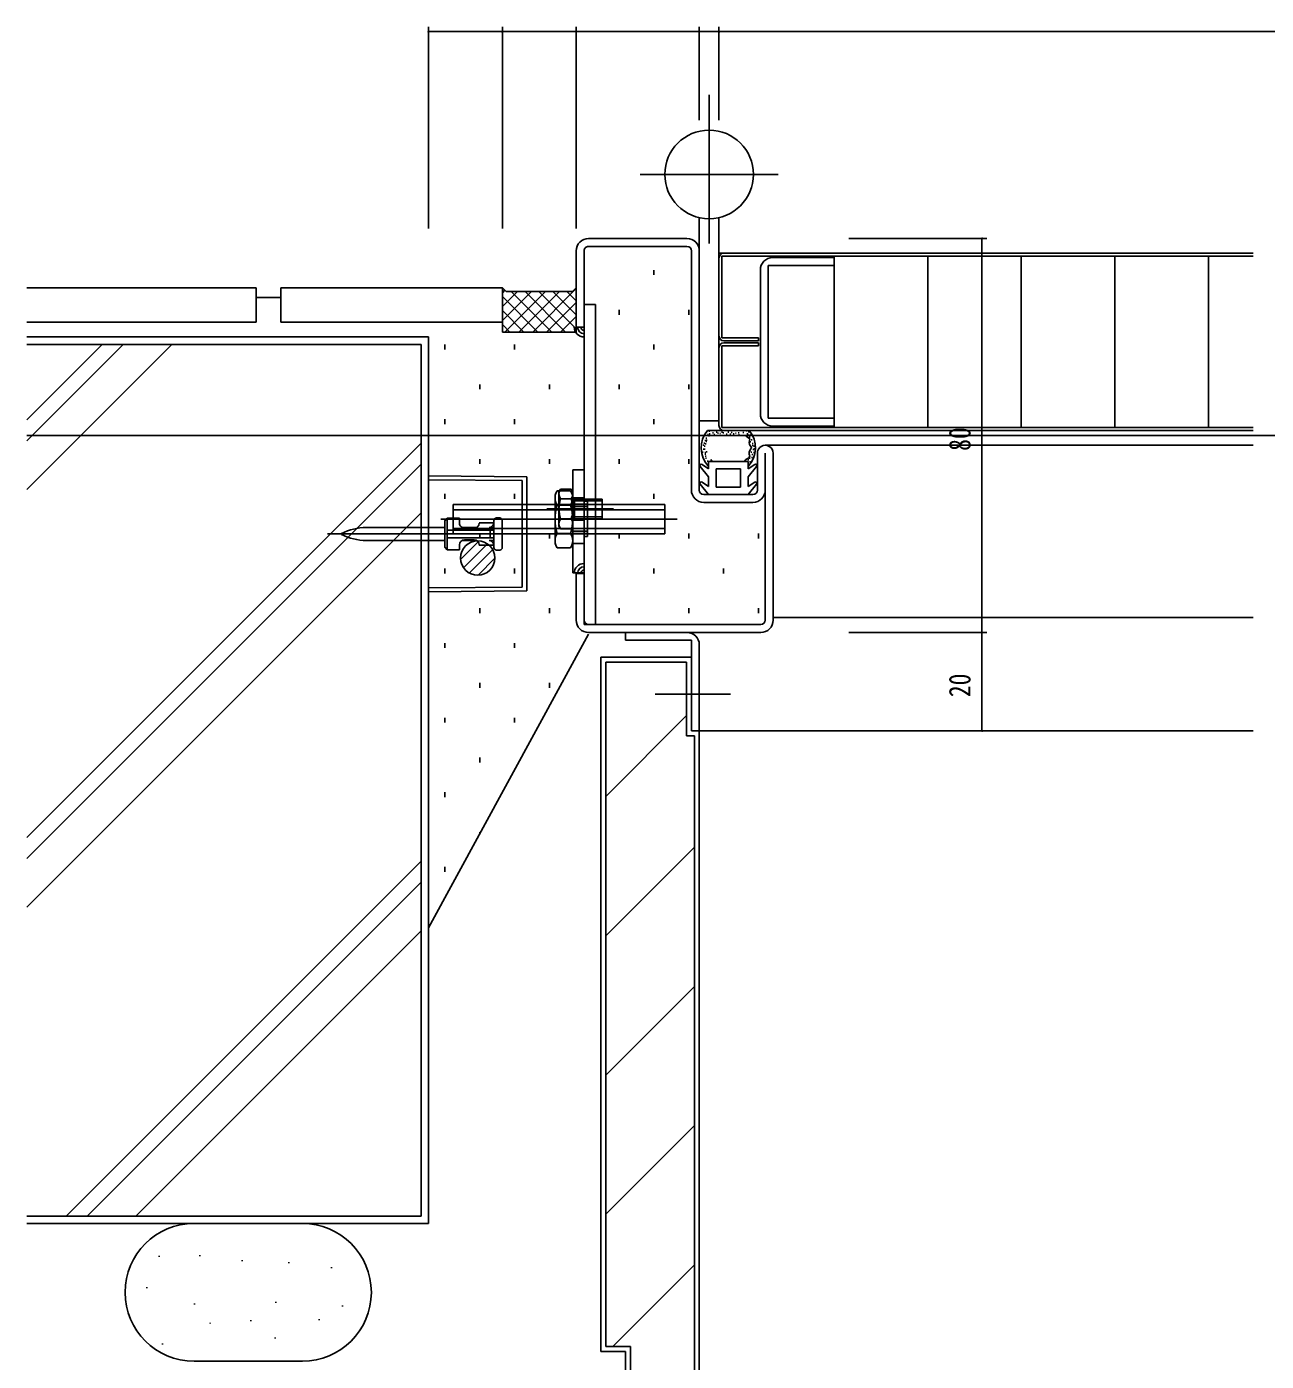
# Model space of a CAD drawing. Units: millimetres, scale not verified. Extents: x -1514 to 567, y -403 to 403.
# Drawn here: x -32.3 to 219.5, y -209 to 62 of the extents above; entities that cross this region are included whole.
import ezdxf
from ezdxf.enums import TextEntityAlignment as Align

# ---------------------------------------------------------------- set-up
doc = ezdxf.new("R2010")
doc.units = ezdxf.units.MM
doc.header["$LTSCALE"] = 2
for name, color, linetype in [('0-2_YKK_11', 7, 'Continuous'), ('0-3_YKK_12', 2, 'Continuous'), ('0-4_YKK_13', 4, 'Continuous'), ('0-5_YKK_D', 6, 'Continuous'), ('0-7_YSS_K', 3, 'Continuous')]:
    doc.layers.add(name, color=color, linetype=linetype)
doc.styles.add('ＭＳ ゴシック', font='')
doc.styles.get('ＭＳ ゴシック').set_extended_font_data('MS Gothic')

msp = doc.modelspace()

# ---------------------------------------------------------------- linework, layer by layer
at = {"layer": '0-2_YKK_11'}
for p, q in [((101.8, 19.003), (81.8, 19.003)), ((79.3, 16.503), (79.3, 1.003)), ((80.9, 1.003), (80.9, 16.503)), ((81.8, 17.403), (101.8, 17.403)), ((102.7, 16.503), (102.7, -32.097)), ((104.3, -32.097), (104.3, 16.503)), ((131.7, 15.103), (119.2, 15.103)), ((131.7, 13.503), (131.7, 15.103)), ((116.7, 12.603), (116.7, -16.597)), ((118.3, -17.497), (118.3, 13.503)), ((118.3, 13.503), (131.7, 13.503)), ((79.3, 1.003), (80.9, 1.003)), ((131.7, -17.497), (118.3, -17.497)), ((131.7, -19.097), (131.7, -17.497)), ((119.2, -19.097), (131.7, -19.097)), ((116.1, -24.597), (116.1, -32.097)), ((117.7, -24.597), (117.7, -58.497)), ((119.3, -58.497), (119.3, -24.597)), ((115.2, -32.997), (105.2, -32.997)), ((105.2, -34.597), (115.2, -34.597)), ((80.9, -48.997), (79.3, -48.997)), ((79.3, -48.997), (79.3, -58.497)), ((80.9, -58.497), (80.9, -48.997)), ((116.8, -59.397), (81.8, -59.397)), ((81.8, -60.997), (116.8, -60.997)), ((89.3, -60.997), (101.8, -60.997)), ((89.3, -62.597), (89.3, -60.997)), ((102.7, -62.597), (89.3, -62.597)), ((102.7, -80.997), (102.7, -62.597)), ((104.3, -63.497), (104.3, -80.997)), ((104.3, -80.997), (102.7, -80.997))]:
    msp.add_line(p, q, dxfattribs=at)
for centre, radius, start, end in [((81.8, 16.503), 2.5, 89.99998, 180.00002), ((101.8, 16.503), 2.5, 0, 90.00033), ((81.8, 16.503), 0.9, 89.99998, 180.00002), ((101.8, 16.503), 0.9, 0, 89.99998), ((119.2, 12.603), 2.5, 90.00001, 179.99999), ((119.2, -16.597), 2.5, 180.00001, 269.99999), ((117.7, -24.597), 1.6, 0, 180.00054), ((105.2, -32.097), 2.5, 180.00002, 270), ((105.2, -32.097), 0.9, 180.00002, 270), ((115.2, -32.097), 2.5, 270, 0), ((115.2, -32.097), 0.9, 270, 359.99901), ((81.8, -58.497), 2.5, 180.00002, 270), ((81.8, -58.497), 0.9, 180.00002, 270), ((116.8, -58.497), 2.5, 270, 0), ((116.8, -58.497), 0.9, 270, 0), ((101.8, -63.497), 2.5, 0.00001, 89.99999)]:
    msp.add_arc(centre, radius, start, end, dxfattribs=at)
at = {"layer": '0-3_YKK_12'}
for p, q in [((108.3, 16.003), (109.3, 16.003)), ((-32.3, -20.997), (468.231, -20.997)), ((117.7, -22.997), (216.8, -22.997)), ((119.3, -57.997), (216.8, -57.997)), ((104.3, -80.997), (216.8, -80.997))]:
    msp.add_line(p, q, dxfattribs=at)
at = {"layer": '0-4_YKK_13'}
for p, q in [((106.3, 18.003), (106.3, 48.14)), ((92.3, 32.003), (120.3, 32.003)), ((104.3, 23.228), (104.3, -17.997)), ((108.3, 23.228), (108.3, -17.997)), ((108.3, -0.797), (108.3, 15.003)), ((108.9, 15.403), (108.9, -1.197)), ((216.8, 15.403), (108.9, 15.403)), ((109.3, 16.003), (216.8, 16.003)), ((131.7, 15.403), (131.7, -19.397)), ((150.7, 15.403), (150.7, -19.397)), ((169.7, 15.403), (169.7, -19.397)), ((188.7, 15.403), (188.7, -19.397)), ((207.7, 15.403), (207.7, -19.397)), ((80.9, 5.603), (80.9, -59.397)), ((83.2, 5.603), (80.9, 5.603)), ((83.2, -59.397), (83.2, 5.603)), ((108.9, -1.197), (116.3, -1.197)), ((116.3, -1.797), (109.3, -1.797)), ((116.3, -2.197), (109.3, -2.197)), ((116.3, -1.197), (116.3, -1.797)), ((116.3, -2.797), (116.3, -2.197)), ((108.3, -3.197), (108.3, -18.997)), ((108.9, -19.397), (108.9, -2.797)), ((108.9, -2.797), (116.3, -2.797)), ((104.3, -17.997), (107.3, -17.997)), ((105.3, -17.997), (108.3, -17.997)), ((105.633, -21.522), (105.833, -21.522)), ((114.443, -19.997), (105.957, -19.997)), ((105.967, -20.782), (106.167, -20.782)), ((106.158, -21.081), (106.358, -21.081)), ((106.218, -20.15), (106.418, -20.15)), ((106.313, -20.699), (106.513, -20.699)), ((106.681, -20.997), (113.72, -20.997)), ((106.993, -20.495), (107.193, -20.495)), ((107.279, -20.781), (107.479, -20.781)), ((107.726, -20.298), (107.926, -20.298)), ((107.994, -20.566), (108.194, -20.566)), ((108.441, -20.584), (108.641, -20.584)), ((108.799, -20.352), (108.999, -20.352)), ((216.8, -19.397), (108.9, -19.397)), ((109.067, -20.495), (109.267, -20.495)), ((109.3, -19.997), (216.8, -19.997)), ((109.728, -20.727), (109.928, -20.727)), ((110.068, -20.316), (110.268, -20.316)), ((110.514, -20.727), (110.714, -20.727)), ((110.8, -20.388), (111, -20.388)), ((111.193, -20.674), (111.393, -20.674)), ((111.622, -20.531), (111.822, -20.531)), ((112.212, -20.477), (112.412, -20.477)), ((112.284, -20.87), (112.484, -20.87)), ((113.124, -20.406), (113.324, -20.406)), ((113.804, -20.031), (114.004, -20.031)), ((113.928, -20.692), (114.128, -20.692)), ((113.995, -21.14), (114.195, -21.14)), ((114.115, -20.794), (114.315, -20.794)), ((114.234, -20.293), (114.434, -20.293)), ((114.401, -21.379), (114.601, -21.379)), ((114.532, -20.902), (114.732, -20.902)), ((104.918, -24.385), (105.118, -24.385)), ((105.108, -23.753), (105.308, -23.753)), ((105.12, -22.989), (105.32, -22.989)), ((105.252, -22.596), (105.452, -22.596)), ((105.287, -23.776), (105.487, -23.776)), ((105.323, -23.18), (105.523, -23.18)), ((105.419, -21.999), (105.619, -21.999)), ((105.526, -22.727), (105.726, -22.727)), ((105.657, -22.226), (105.857, -22.226)), ((105.681, -24.301), (105.881, -24.301)), ((105.693, -21.987), (105.893, -21.987)), ((114.592, -22.297), (114.792, -22.297)), ((114.759, -24.373), (114.959, -24.373)), ((114.807, -21.916), (115.007, -21.916)), ((115.009, -22.631), (115.209, -22.631)), ((115.033, -23.049), (115.233, -23.049)), ((115.164, -23.872), (115.364, -23.872)), ((115.331, -23.192), (115.531, -23.192)), ((115.367, -23.729), (115.567, -23.729)), ((106.2, -27.778), (104.853, -26.876)), ((105.449, -24.8), (105.649, -24.8)), ((105.454, -24.468), (105.654, -24.468)), ((105.496, -25.222), (105.696, -25.222)), ((105.555, -25.61), (105.755, -25.61)), ((105.883, -26.231), (106.083, -26.231)), ((106.2, -26.297), (110.2, -26.297)), ((106.2, -27.778), (106.2, -26.297)), ((114.2, -26.297), (110.2, -26.297)), ((114.129, -25.961), (114.329, -25.961)), ((114.2, -27.778), (114.2, -26.297)), ((114.2, -27.778), (115.548, -26.876)), ((114.422, -25.633), (114.622, -25.633)), ((114.481, -26.337), (114.681, -26.337)), ((114.903, -25.457), (115.103, -25.457)), ((114.962, -24.894), (115.162, -24.894)), ((115.319, -24.48), (115.519, -24.48)), ((49.3, -29.208), (49.3, -52.743)), ((69.3, -29.383), (49.3, -29.208)), ((69.3, -29.383), (69.3, -52.568)), ((78.6, -48.921), (78.6, -27.958)), ((80.9, -27.958), (78.6, -27.958)), ((80.9, -48.921), (80.9, -27.958)), ((106.2, -29.397), (104.456, -27.319)), ((106.2, -31.378), (106.2, -29.397)), ((107.7, -31.497), (107.7, -27.797)), ((107.7, -27.797), (112.7, -27.797)), ((112.7, -31.497), (112.7, -27.797)), ((114.2, -29.397), (115.944, -27.319)), ((114.2, -31.378), (114.2, -29.397)), ((68.3, -30.174), (49.3, -30.008)), ((68.3, -30.174), (68.3, -51.777)), ((75.447, -32.25), (75, -33.024)), ((78.154, -32.25), (75.447, -32.25)), ((75.8, -32.421), (76.113, -31.879)), ((75.8, -32.421), (75.8, -39.421)), ((76.113, -31.879), (78.288, -31.879)), ((78.154, -32.25), (78.6, -33.024)), ((78.6, -32.421), (78.288, -31.879)), ((78.6, -32.421), (78.6, -39.421)), ((106.2, -32.997), (104.456, -30.918)), ((106.2, -31.378), (104.853, -30.476)), ((107.7, -31.497), (112.7, -31.497)), ((114.2, -31.378), (115.548, -30.476)), ((114.2, -32.997), (115.944, -30.918)), ((97.3, -34.997), (54.3, -34.997)), ((54.3, -34.997), (54.3, -40.997)), ((75, -33.024), (75, -43.024)), ((78.154, -35.137), (75.447, -35.137)), ((76.113, -33.9), (78.288, -33.9)), ((78.6, -33.024), (78.6, -43.024)), ((80.9, -33.671), (78.6, -33.671)), ((78.98, -34.301), (78.6, -33.921)), ((81.6, -34.922), (78.6, -34.922)), ((80.538, -33.921), (78.8, -33.921)), ((78.98, -33.921), (78.98, -37.921)), ((84.6, -34.301), (78.98, -34.301)), ((84.6, -33.921), (79.258, -33.921)), ((81.6, -34.322), (80.9, -34.322)), ((81.6, -41.522), (81.6, -34.322)), ((84.6, -37.921), (84.6, -33.921)), ((97.3, -40.997), (97.3, -34.997)), ((114.2, -32.997), (106.2, -32.997)), ((53.096, -37.808), (52.596, -38.308)), ((53.096, -37.808), (53.096, -44.208)), ((53.096, -37.808), (55.596, -37.808)), ((97.3, -36.083), (54.3, -36.083)), ((55.596, -38.808), (55.596, -37.808)), ((63.796, -37.758), (63.096, -37.758)), ((73.355, -35.921), (86.865, -35.921)), ((76.1, -35.921), (83.4, -35.921)), ((84.1, -37.922), (76.1, -37.922)), ((81.6, -35.422), (78.6, -35.422)), ((78.98, -37.541), (78.6, -37.921)), ((78.8, -37.921), (84.6, -37.921)), ((84.6, -37.541), (78.98, -37.541)), ((52.596, -39.708), (36.464, -39.708)), ((99.8, -37.997), (51.8, -37.997)), ((52.596, -43.708), (52.596, -38.308)), ((62.596, -40.258), (53.096, -40.258)), ((54.3, -39.911), (97.3, -39.911)), ((59.032, -39.708), (56.16, -39.708)), ((58.596, -39.808), (56.596, -39.808)), ((62.596, -38.758), (59.596, -38.758)), ((61.596, -39.708), (62.596, -39.708)), ((61.846, -40.258), (61.846, -41.758)), ((62.596, -38.258), (62.596, -43.758)), ((62.596, -43.258), (62.596, -38.758)), ((64.296, -43.758), (64.296, -38.258)), ((75.8, -39.421), (76.113, -39.962)), ((76.113, -37.942), (78.288, -37.942)), ((76.113, -39.962), (78.288, -39.962)), ((78.6, -39.421), (78.288, -39.962)), ((80.9, -38.171), (78.6, -38.171)), ((81.6, -40.422), (78.6, -40.422)), ((67.09, -41.008), (28.802, -41.008)), ((52.596, -42.308), (36.464, -42.308)), ((62.596, -41.758), (53.096, -41.758)), ((54.3, -40.997), (97.3, -40.997)), ((55.596, -44.208), (55.596, -43.208)), ((55.814, -46.198), (59.614, -42.399)), ((55.814, -46.198), (59.15, -42.862)), ((59.032, -42.308), (56.16, -42.308)), ((56.406, -47.852), (61.268, -42.99)), ((58.596, -42.208), (56.596, -42.208)), ((59.596, -43.208), (59.596, -43.258)), ((62.596, -43.258), (59.596, -43.258)), ((61.596, -42.308), (62.596, -42.308)), ((75.447, -43.797), (75, -43.024)), ((78.154, -40.911), (75.447, -40.911)), ((78.154, -43.797), (78.6, -43.024)), ((78.6, -40.922), (81.6, -40.922)), ((80.9, -42.921), (78.6, -42.921)), ((80.9, -41.522), (81.6, -41.522)), ((53.096, -44.208), (52.596, -43.708)), ((53.096, -44.208), (55.596, -44.208)), ((56.406, -47.852), (60.513, -43.744)), ((57.574, -48.929), (62.345, -44.158)), ((57.574, -48.929), (62.345, -44.158)), ((59.364, -49.384), (62.8, -45.948)), ((59.364, -49.384), (62.8, -45.948)), ((63.096, -44.258), (63.796, -44.258)), ((78.154, -43.797), (75.447, -43.797)), ((78.6, -48.921), (80.9, -48.921)), ((49.3, -51.943), (68.3, -51.777)), ((49.3, -52.743), (69.3, -52.568)), ((80.9, -59.397), (83.2, -59.397)), ((110.627, -73.499), (95.306, -73.499))]:
    msp.add_line(p, q, dxfattribs=at)
msp.add_lwpolyline([(113.776, -25.886), (114.169, -25.695), (114.46, -25.468), (114.547, -25.17), (114.461, -24.803), (114.405, -24.418), (114.555, -24.065), (114.802, -23.747), (114.895, -23.447), (114.476, -22.818), (114.418, -22.443), (114.523, -22.049), (114.548, -21.714), (114.312, -21.485), (113.958, -21.284), (113.72, -20.997)], dxfattribs=at)
msp.add_lwpolyline([(59.3, -49.384), (59.983, -49.317), (60.64, -49.118), (61.245, -48.795), (61.775, -48.359), (62.21, -47.829), (62.534, -47.224), (62.733, -46.567), (62.8, -45.884), (62.733, -45.202), (62.534, -44.545), (62.21, -43.94), (61.775, -43.41), (61.245, -42.974), (60.64, -42.651), (59.983, -42.452), (59.3, -42.384), (58.617, -42.452), (57.961, -42.651), (57.356, -42.974), (56.825, -43.41), (56.39, -43.94), (56.067, -44.545), (55.867, -45.202), (55.8, -45.884), (55.867, -46.567), (56.067, -47.224), (56.39, -47.829), (56.825, -48.359), (57.356, -48.795), (57.961, -49.118), (58.617, -49.317)], close=True, dxfattribs=at)
msp.add_circle((106.3, 32.003), 9, dxfattribs=at)
for centre, radius, start, end in [((109.3, 15.003), 1, 90, 180), ((109.3, -0.797), 1, 180, 270), ((109.3, -3.197), 1, 90, 180), ((110.2, -23.497), 5.5, 140.48036, 223.34175), ((109.3, -18.997), 1, 180, 270), ((110.2, -23.497), 5.5, 316.65824, 39.51963), ((104.686, -27.126), 0.3, 56.21114, 220.00244), ((110.2, -23.497), 4.3, 213.7499, 220.62928), ((110.2, -23.497), 4.3, 319.37051, 326.2499), ((115.715, -27.126), 0.3, 319.99756, 123.78886), ((77.556, -33.694), 2.556, 145.61575, 214.38425), ((77.589, -32.89), 1.789, 145.61575, 214.38425), ((76.044, -33.694), 2.556, 325.61575, 34.38425), ((76.811, -32.89), 1.789, 325.61575, 34.38425), ((104.686, -30.726), 0.3, 56.21114, 220.00244), ((115.715, -30.726), 0.3, 319.99756, 123.78886), ((84.554, -38.024), 9.553, 162.41205, 197.58795), ((82.488, -35.921), 6.687, 162.41205, 197.58795), ((69.047, -38.024), 9.553, 342.41205, 17.58795), ((71.913, -35.921), 6.687, 342.41205, 17.58795), ((78.8, -33.721), 0.2, 180, 270), ((63.096, -38.258), 0.5, 90.00002, 180.00002), ((63.796, -38.258), 0.5, 0.00002, 90.00002), ((78.8, -38.121), 0.2, 90, 180), ((36.575, -50.315), 10.607, 89.40046, 117.65841), ((56.596, -38.808), 1, 180.00002, 270.00002), ((58.596, -38.808), 1, 270.00002, 0.00002), ((61.596, -38.708), 1, 270.00002, 0.00002), ((77.589, -38.952), 1.789, 145.61575, 214.38425), ((76.811, -38.952), 1.789, 325.61575, 34.38425), ((31.698, -41.008), 0.1, 117.65841, 242.34164), ((36.575, -31.702), 10.607, 242.34164, 270.59959), ((56.596, -43.208), 1, 90.00002, 180.00002), ((58.596, -43.208), 1, 0.00002, 90.00002), ((61.596, -43.308), 1, 0.00002, 90.00002), ((77.556, -42.354), 2.556, 145.61575, 214.38425), ((76.044, -42.354), 2.556, 325.61575, 34.38425), ((63.096, -43.758), 0.5, 180.00002, 270.00002), ((63.796, -43.758), 0.5, 270.00002, 0.00002)]:
    msp.add_arc(centre, radius, start, end, dxfattribs=at)
at = {"layer": '0-5_YKK_D'}
for p, q in [((49.292, 21.003), (49.292, 62.003)), ((49.292, 61.003), (64.302, 61.003)), ((64.302, 21.003), (64.302, 62.003)), ((64.302, 21.003), (64.302, 62.003)), ((64.302, 61.003), (79.3, 61.003)), ((79.3, 21.003), (79.3, 62.003)), ((79.3, 21.003), (79.3, 62.003)), ((79.3, 61.003), (104.3, 61.003)), ((104.3, 43.003), (104.3, 62.003)), ((104.3, 43.003), (104.3, 62.003)), ((108.3, 61.003), (104.3, 61.003)), ((108.3, 43.003), (108.3, 62.003)), ((108.3, 43.003), (108.3, 62.003)), ((328.3, 61.003), (108.3, 61.003)), ((134.7, 19.003), (162.7, 19.003)), ((161.7, 19.003), (161.7, -60.997)), ((134.7, -60.997), (162.7, -60.997)), ((134.7, -60.997), (162.7, -60.997)), ((161.7, -60.997), (161.7, -80.997)), ((134.7, -80.997), (162.7, -80.997))]:
    msp.add_line(p, q, dxfattribs=at)
for centre, start, end in [((49.292, 61.003), 0, 180), ((49.292, 61.003), 180, 0), ((64.302, 61.003), 0, 180), ((64.302, 61.003), 0, 180), ((64.302, 61.003), 180, 0), ((64.302, 61.003), 180, 0), ((79.3, 61.003), 0, 180), ((79.3, 61.003), 0, 180), ((79.3, 61.003), 180, 0), ((79.3, 61.003), 180, 0), ((104.3, 61.003), 0, 180), ((104.3, 61.003), 0, 180), ((104.3, 61.003), 180, 0), ((104.3, 61.003), 180, 0), ((108.3, 61.003), 0, 180), ((108.3, 61.003), 0, 180), ((108.3, 61.003), 180, 0), ((108.3, 61.003), 180, 0), ((161.7, 19.003), 90, 270), ((161.7, 19.003), 270, 90), ((161.7, -60.997), 90, 270), ((161.7, -60.997), 90, 270), ((161.7, -60.997), 270, 90), ((161.7, -60.997), 270, 90), ((161.7, -80.997), 90, 270), ((161.7, -80.997), 270, 90)]:
    msp.add_arc(centre, 0.106, start, end, dxfattribs=at)
at = {"layer": '0-7_YSS_K'}
for p, q in [((95.099, 12.593), (95.099, 11.593)), ((14.302, 9.003), (-32.3, 9.003)), ((14.302, 2.003), (14.302, 9.003)), ((64.302, 9.003), (19.302, 9.003)), ((19.302, 2.003), (19.302, 9.003)), ((64.302, 9.003), (64.302, 2.003)), ((64.302, 9.003), (64.302, 0.003)), ((65.052, 8.253), (64.302, 9.003)), ((65.052, 8.253), (64.302, 9.003)), ((64.813, 8.492), (64.302, 7.981)), ((70.23, 8.253), (64.302, 2.324)), ((67.402, 8.253), (64.302, 5.153)), ((73.059, 8.253), (64.809, 0.003)), ((78.552, 8.253), (65.052, 8.253)), ((78.552, 8.253), (65.052, 8.253)), ((66.075, 8.253), (74.325, 0.003)), ((75.887, 8.253), (67.637, 0.003)), ((68.904, 8.253), (77.154, 0.003)), ((79.302, 8.839), (70.466, 0.003)), ((71.732, 8.253), (79.302, 0.683)), ((74.561, 8.253), (79.302, 3.512)), ((77.389, 8.253), (79.302, 6.34)), ((79.302, 9.003), (78.552, 8.253)), ((19.302, 7.003), (14.302, 7.003)), ((64.302, 7.198), (71.497, 0.003)), ((79.302, 6.01), (73.294, 0.003)), ((64.302, 4.369), (68.669, 0.003)), ((79.302, 3.182), (76.123, 0.003)), ((88.024, 4.518), (88.024, 3.518)), ((102.174, 4.518), (102.174, 3.518)), ((14.302, 2.003), (-32.3, 2.003)), ((64.302, 2.003), (19.302, 2.003)), ((64.302, 1.541), (65.84, 0.003)), ((64.302, 0.003), (79.302, 0.003)), ((79.302, 0.353), (78.951, 0.003)), ((-32.3, -0.999), (49.292, -0.999)), ((47.792, -2.499), (-32.3, -2.499)), ((-2.839, -2.499), (-32.3, -31.96)), ((-16.981, -2.499), (-32.3, -17.818)), ((-12.738, -2.499), (-32.3, -22.06)), ((47.792, -179.499), (47.792, -2.499)), ((49.292, -0.999), (49.292, -180.999)), ((52.649, -2.557), (52.649, -3.557)), ((66.799, -2.557), (66.799, -3.557)), ((80.949, -2.557), (80.949, -3.557)), ((95.099, -2.557), (95.099, -3.557)), ((59.724, -10.632), (59.724, -11.632)), ((73.874, -10.632), (73.874, -11.632)), ((88.024, -10.632), (88.024, -11.632)), ((102.174, -10.632), (102.174, -11.632)), ((52.649, -17.707), (52.649, -18.707)), ((66.799, -17.707), (66.799, -18.707)), ((80.949, -17.707), (80.949, -18.707)), ((95.099, -17.707), (95.099, -18.707)), ((47.792, -22.579), (-32.3, -102.67)), ((47.792, -26.822), (-32.3, -106.913)), ((59.724, -25.782), (59.724, -26.782)), ((73.874, -25.782), (73.874, -26.782)), ((88.024, -25.782), (88.024, -26.782)), ((102.174, -25.782), (102.174, -26.782)), ((52.649, -32.857), (52.649, -33.857)), ((66.799, -32.857), (66.799, -33.857)), ((80.949, -32.857), (80.949, -33.857)), ((95.099, -32.857), (95.099, -33.857)), ((47.792, -36.721), (-32.3, -116.813)), ((59.724, -40.932), (59.724, -41.932)), ((73.874, -40.932), (73.874, -41.932)), ((88.024, -40.932), (88.024, -41.932)), ((102.174, -40.932), (102.174, -41.932)), ((116.324, -40.932), (116.324, -41.932)), ((52.649, -48.007), (52.649, -49.007)), ((66.799, -48.007), (66.799, -49.007)), ((80.949, -48.007), (80.949, -49.007)), ((95.099, -48.007), (95.099, -49.007)), ((109.249, -48.007), (109.249, -49.007)), ((59.724, -56.082), (59.724, -57.082)), ((73.874, -56.082), (73.874, -57.082)), ((88.024, -56.082), (88.024, -57.082)), ((102.174, -56.082), (102.174, -57.082)), ((116.324, -56.082), (116.324, -57.082)), ((81.8, -61.317), (49.292, -120.999)), ((52.649, -63.157), (52.649, -64.157)), ((66.799, -63.157), (66.799, -64.157)), ((84.3, -207), (84.3, -66)), ((84.3, -66), (102.7, -66)), ((85.3, -206), (85.3, -67)), ((85.3, -67), (101.7, -67)), ((101.7, -82), (101.7, -67)), ((102.7, -80.997), (102.7, -66)), ((59.724, -71.232), (59.724, -72.232)), ((73.874, -71.232), (73.874, -72.232)), ((52.649, -78.307), (52.649, -79.307)), ((66.799, -78.307), (66.799, -79.307)), ((85.3, -94.295), (101.7, -77.895)), ((102.7, -80.997), (104.3, -80.997)), ((104.3, -80.997), (104.3, -231)), ((103.3, -82), (101.7, -82)), ((103.3, -82), (103.3, -230)), ((59.724, -86.382), (59.724, -87.382)), ((52.649, -93.457), (52.649, -94.457)), ((59.724, -101.532), (59.724, -101.804)), ((85.3, -122.579), (103.3, -104.579)), ((47.792, -107.432), (-24.275, -179.499)), ((52.649, -108.607), (52.649, -109.607)), ((47.792, -111.675), (-20.033, -179.499)), ((47.792, -121.574), (-10.133, -179.499)), ((85.3, -150.863), (103.3, -132.863)), ((85.3, -179.147), (103.3, -161.147)), ((47.792, -179.499), (-32.3, -179.499)), ((49.292, -180.999), (-32.3, -180.999)), ((23.696, -180.997), (1.696, -180.997)), ((-5.424, -187.608), (-5.424, -187.808)), ((2.844, -187.433), (2.844, -187.633)), ((11.465, -188.488), (11.465, -188.688)), ((20.964, -188.84), (20.964, -189.04)), ((86.731, -206), (103.3, -189.431)), ((29.584, -189.895), (29.584, -190.095)), ((-7.887, -193.942), (-7.887, -194.142)), ((1.789, -197.284), (1.789, -197.484)), ((18.325, -196.932), (18.325, -197.132)), ((31.871, -197.636), (31.871, -197.836)), ((27.122, -200.451), (27.122, -200.651)), ((4.955, -201.154), (4.955, -201.354)), ((13.224, -200.627), (13.224, -200.827)), ((-4.72, -205.376), (-4.72, -205.576)), ((18.15, -204.145), (18.15, -204.345)), ((89.3, -207), (84.3, -207)), ((85.3, -206), (90.3, -206)), ((89.3, -221), (89.3, -207)), ((90.3, -222), (90.3, -206)), ((1.696, -208.997), (23.696, -208.997))]:
    msp.add_line(p, q, dxfattribs=at)
msp.add_lwpolyline([(79.302, 0.003), (79.302, 9.003), (78.552, 8.253)], dxfattribs=at)
for centre, radius, start, end in [((80.9, 1.003), 2, 180.00018, 270.00016), ((80.9, 1.003), 2, 180.00018, 270.00016), ((80.9, 1.003), 1.333, 180.00018, 270.00016), ((80.9, 1.003), 1.333, 180.00018, 270.00016), ((80.9, 1.003), 0.667, 180.00018, 270.00016), ((80.9, 1.003), 0.667, 180.00018, 270.00016), ((80.9, -48.997), 2, 90, 179.99998), ((80.9, -48.997), 2, 90, 179.99998), ((80.9, -48.997), 1.333, 90, 179.99998), ((80.9, -48.997), 1.333, 90, 179.99998), ((80.9, -48.997), 0.667, 90, 179.99998), ((80.9, -48.997), 0.667, 90, 179.99998), ((1.696, -194.997), 14, 90, 270), ((23.696, -194.997), 14, 270, 90)]:
    msp.add_arc(centre, radius, start, end, dxfattribs=at)

# ---------------------------------------------------------------- texts
at = {"layer": '0-5_YKK_D', "style": 'ＭＳ ゴシック', "width": 0.8}
for s, p in [('80', (160.7, -24.128)), ('20', (160.7, -74.14))]:
    msp.add_text(s, height=4.399, rotation=90, dxfattribs=at).set_placement(p, align=Align.BOTTOM_LEFT)

doc.saveas('drawing.dxf')
